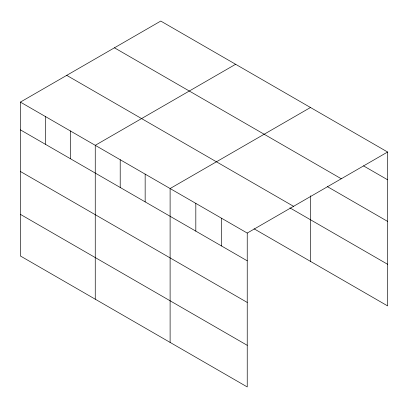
<?xml version="1.0" encoding="UTF-8"?>
<svg xmlns="http://www.w3.org/2000/svg" width="408" height="408" viewBox="0 0 408 408"><rect width="100%" height="100%" fill="white"/><g stroke="black" fill="none" stroke-linecap="round" stroke-linejoin="round"><path stroke-width="0.61" d="M20.4 102.102L247.233 233.065L247.233 386.937L20.4 255.979L20.4 102.102L160.767 21.063L387.6 152.021L387.6 305.898L254.062 228.801M235.62 64.28L95.253 145.319L95.253 299.192M310.478 107.498L170.111 188.537L170.111 342.409M247.233 233.065L387.6 152.021M363.533 165.883L387.6 179.775M114.444 47.807L341.277 178.765M327.435 186.66L387.6 221.396M66.723 75.358L293.556 206.321M289.864 207.851L387.6 264.277M20.4 129.856L247.233 260.814M20.4 171.477L247.233 302.435M20.4 214.358L247.233 345.316M310.478 195.789L310.478 261.37M221.524 218.219L221.524 245.973M195.82 203.378L195.82 231.132M145.156 174.129L145.156 201.884M120.207 159.727L120.207 187.476M70.303 130.912L70.303 158.666M45.349 116.51L45.349 144.259"/></g></svg>
